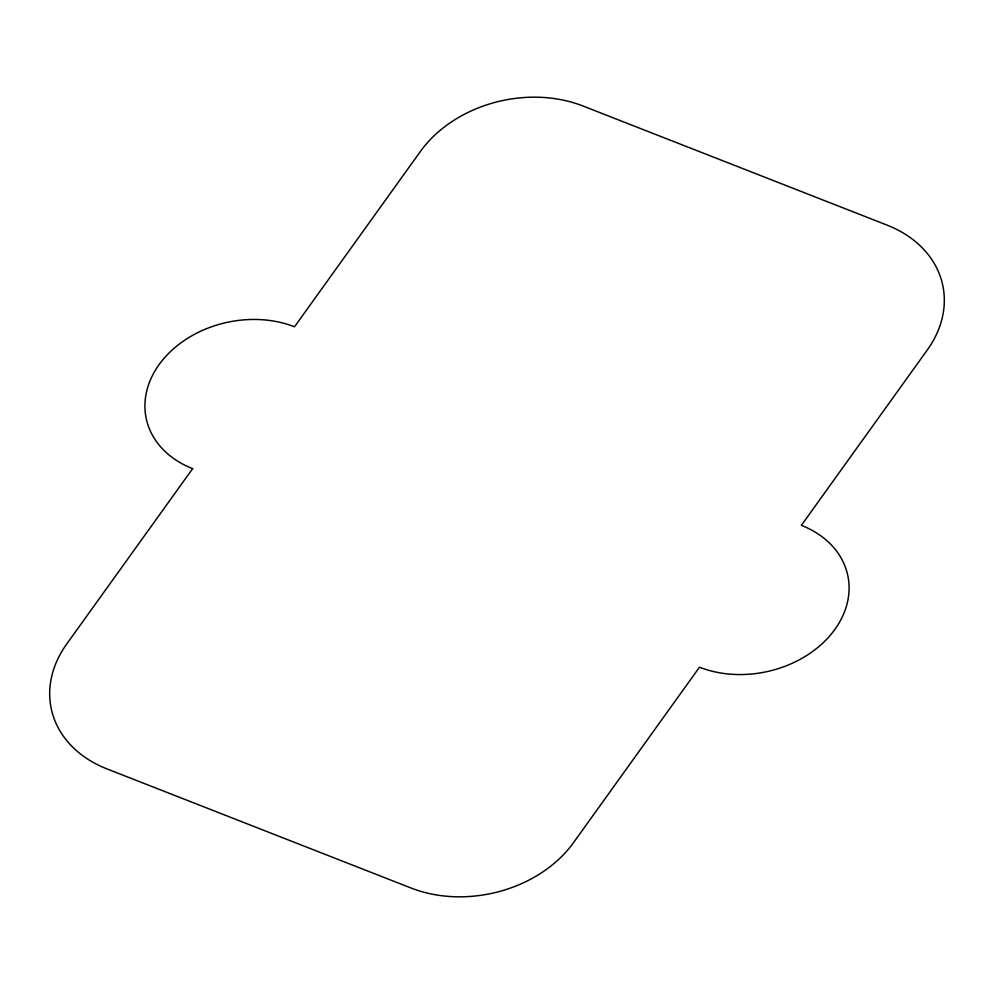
<?xml version="1.0" encoding="UTF-8"?>
<svg xmlns="http://www.w3.org/2000/svg" width="994" height="994" viewBox="0 0 994 994"><rect width="100%" height="100%" fill="white"/><g stroke="black" fill="none" stroke-linecap="round" stroke-linejoin="round"><path stroke-width="1.49" d="M192.637 468.659L66.685 644.05A119.442 92.566 -12.2 0 0 106.93 768.884L411.044 888.015A119.442 92.566 -12.2 0 0 573.538 842.614L699.49 667.21A99.537 77.134 -12.2 0 0 834.91 629.376A99.537 77.134 -12.2 0 0 801.363 525.341L927.315 349.95A119.442 92.566 -12.2 0 0 887.07 225.116L582.956 105.985A119.442 92.566 -12.2 0 0 420.462 151.386L294.51 326.79A99.537 77.134 -12.2 0 0 159.09 364.624A99.537 77.134 -12.2 0 0 192.637 468.659"/></g></svg>
